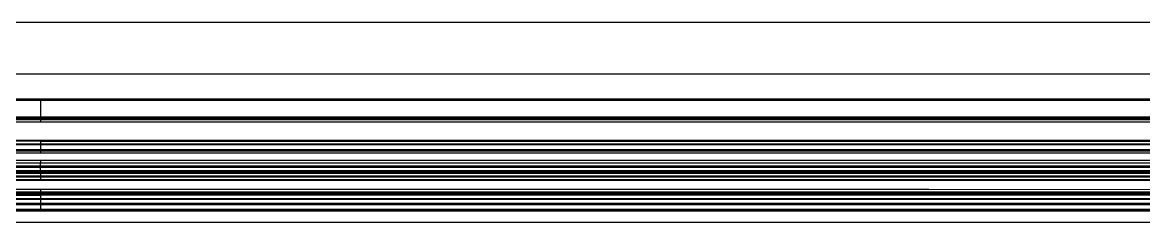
# Model space of a CAD drawing. Header units: inches. Extents: x 17 to 4615, y 5 to 3256.
# Drawn here: x 755.07 to 796.41, y 1396.61 to 1404.01 of the extents above; entities that cross this region are included whole.
import ezdxf

# ---------------------------------------------------------------- set-up
doc = ezdxf.new("R2010")
doc.units = ezdxf.units.IN
doc.header["$MEASUREMENT"] = 0

msp = doc.modelspace()

# ---------------------------------------------------------------- linework, layer by layer
for p, q in [((1660.932, 1404.012), (730.532, 1404.012)), ((1659.018, 1402.099), (732.447, 1402.099)), ((755.732, 1401.169), (743.832, 1401.169)), ((743.832, 1401.133), (755.732, 1401.133)), ((755.732, 1401.169), (755.732, 1401.133)), ((1635.732, 1401.169), (755.732, 1401.169)), ((755.732, 1401.133), (755.732, 1400.527)), ((755.732, 1401.133), (1635.732, 1401.133)), ((743.832, 1400.527), (755.732, 1400.527)), ((755.732, 1400.459), (743.832, 1400.459)), ((755.732, 1400.527), (755.732, 1400.459)), ((755.732, 1400.527), (1635.732, 1400.527)), ((755.732, 1400.459), (755.732, 1400.41)), ((1635.732, 1400.459), (755.732, 1400.459)), ((755.732, 1400.41), (743.832, 1400.41)), ((743.832, 1400.338), (755.732, 1400.338)), ((755.732, 1400.41), (755.732, 1400.338)), ((1635.732, 1400.41), (755.732, 1400.41)), ((755.732, 1400.338), (1635.732, 1400.338)), ((743.832, 1399.665), (755.732, 1399.665)), ((755.732, 1399.617), (743.832, 1399.617)), ((755.732, 1399.665), (755.732, 1399.617)), ((755.732, 1399.665), (894.418, 1399.652)), ((755.732, 1399.617), (894.418, 1399.652)), ((755.732, 1399.617), (755.732, 1399.514)), ((1635.732, 1399.617), (755.732, 1399.617)), ((755.732, 1399.514), (743.832, 1399.514)), ((755.732, 1399.483), (743.832, 1399.483)), ((743.832, 1399.311), (755.732, 1399.311)), ((755.732, 1399.279), (743.832, 1399.279)), ((755.732, 1399.249), (743.832, 1399.249)), ((755.732, 1399.514), (755.732, 1399.483)), ((1635.732, 1399.514), (755.732, 1399.514)), ((755.732, 1399.483), (755.732, 1399.311)), ((1635.732, 1399.483), (755.732, 1399.483)), ((755.732, 1399.311), (755.732, 1399.279)), ((755.732, 1399.311), (1635.732, 1399.311)), ((755.732, 1399.279), (755.732, 1399.249)), ((1635.732, 1399.279), (755.732, 1399.279)), ((755.732, 1399.249), (755.732, 1399.184)), ((1635.732, 1399.249), (755.732, 1399.249)), ((755.732, 1399.184), (743.832, 1399.184)), ((755.732, 1398.907), (743.832, 1398.907)), ((743.832, 1398.823), (755.732, 1398.823)), ((1635.732, 1399.184), (755.732, 1399.184)), ((1635.732, 1398.907), (755.732, 1398.907)), ((755.732, 1398.907), (755.732, 1398.823)), ((755.732, 1398.823), (1045.815, 1398.803)), ((755.732, 1398.706), (755.732, 1398.823)), ((755.732, 1398.706), (1045.815, 1398.803)), ((738.454, 1398.526), (1635.732, 1398.589)), ((1635.732, 1398.56), (738.454, 1398.526)), ((743.832, 1398.706), (755.732, 1398.706)), ((755.732, 1398.648), (743.832, 1398.648)), ((743.832, 1398.479), (755.732, 1398.479)), ((743.832, 1398.444), (755.732, 1398.444)), ((755.732, 1398.706), (1635.732, 1398.774)), ((755.732, 1398.706), (1635.732, 1398.706)), ((755.732, 1398.648), (755.732, 1398.706)), ((755.732, 1398.479), (755.732, 1398.648)), ((1101.407, 1398.648), (755.732, 1398.648)), ((755.732, 1398.479), (755.732, 1398.444)), ((755.732, 1398.479), (1635.732, 1398.479)), ((755.732, 1398.444), (755.732, 1398.33)), ((755.732, 1398.444), (1635.732, 1398.444)), ((755.732, 1398.33), (743.832, 1398.33)), ((755.732, 1398.29), (743.832, 1398.29)), ((743.832, 1398.203), (755.732, 1398.203)), ((755.732, 1398.169), (743.832, 1398.169)), ((755.732, 1398.33), (755.732, 1398.29)), ((1635.732, 1398.33), (755.732, 1398.33)), ((1635.732, 1398.291), (755.732, 1398.29)), ((755.732, 1398.29), (755.732, 1398.203)), ((755.732, 1398.203), (755.732, 1398.169)), ((755.732, 1398.203), (1635.732, 1398.203)), ((1635.732, 1398.169), (755.732, 1398.169)), ((819.795, 1397.643), (742.052, 1397.643)), ((755.732, 1397.835), (743.832, 1397.835)), ((743.832, 1397.754), (755.732, 1397.754)), ((755.732, 1397.724), (743.832, 1397.724)), ((755.732, 1397.684), (743.832, 1397.684)), ((755.732, 1397.613), (743.832, 1397.613)), ((755.732, 1397.835), (755.732, 1397.754)), ((788.501, 1397.835), (755.732, 1397.835)), ((755.732, 1397.754), (755.732, 1397.724)), ((755.732, 1397.754), (840.611, 1397.754)), ((755.732, 1397.724), (755.732, 1397.684)), ((859.897, 1397.723), (755.732, 1397.724)), ((755.732, 1397.724), (776.168, 1397.684)), ((755.732, 1397.684), (755.732, 1397.613)), ((776.168, 1397.684), (755.732, 1397.684)), ((819.795, 1397.643), (755.732, 1397.613)), ((755.732, 1397.613), (755.732, 1397.49)), ((801.071, 1397.684), (776.168, 1397.684)), ((801.102, 1397.816), (788.501, 1397.835)), ((755.732, 1397.49), (743.832, 1397.49)), ((755.732, 1397.464), (743.832, 1397.464)), ((755.732, 1397.313), (743.832, 1397.313)), ((743.832, 1397.281), (755.732, 1397.281)), ((999.155, 1397.494), (755.732, 1397.49)), ((999.155, 1397.494), (755.732, 1397.464)), ((755.732, 1397.49), (755.732, 1397.464)), ((755.732, 1397.464), (755.732, 1397.313)), ((755.732, 1397.313), (755.732, 1397.281)), ((1635.732, 1397.313), (755.732, 1397.313)), ((755.732, 1397.281), (755.732, 1397.105)), ((755.732, 1397.281), (1635.732, 1397.281)), ((743.832, 1397.105), (755.732, 1397.105)), ((743.832, 1397.074), (755.732, 1397.074)), ((743.832, 1397.042), (755.732, 1397.042)), ((755.732, 1397.105), (755.732, 1397.074)), ((755.732, 1397.105), (1635.732, 1397.105)), ((755.732, 1397.074), (755.732, 1397.042)), ((755.732, 1397.074), (1635.732, 1397.074)), ((755.732, 1397.042), (1635.732, 1397.014)), ((1196.232, 1396.612), (738.932, 1396.612))]:
    msp.add_line(p, q)

doc.saveas('drawing.dxf')
